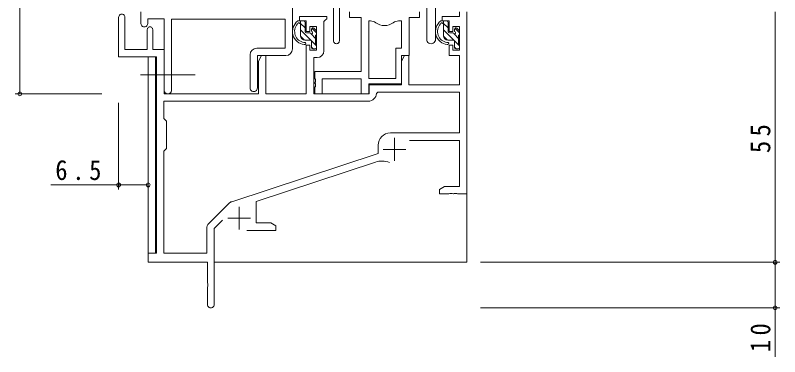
# Model space of a CAD drawing. Units: millimetres, scale not verified. Extents: x -594 to 539, y -420 to 386.
# Drawn here: x -221.4 to -53.5, y -148.7 to -73.8 of the extents above; entities that cross this region are included whole.
import ezdxf

# ---------------------------------------------------------------- set-up
doc = ezdxf.new("R2010")
doc.units = ezdxf.units.MM
doc.header["$LTSCALE"] = 2
doc.linetypes.add('CHAIN2', pattern=[12, 9, -1, 1, -1])
for name, color, linetype, lineweight in [('0-3_YKK_11', 7, 'Continuous', 9), ('0-4_YKK_12', 2, 'Continuous', 9), ('0-5_YKK_13', 4, 'Continuous', 9), ('0-7_YKK_D', 6, 'Continuous', 9)]:
    doc.layers.add(name, color=color, linetype=linetype, lineweight=lineweight)
doc.styles.add('ＭＳ ゴシック', font='')
doc.styles.get('ＭＳ ゴシック').set_extended_font_data('MS Gothic')

msp = doc.modelspace()

# ---------------------------------------------------------------- linework, layer by layer
at = {"layer": '0-3_YKK_11'}
for p, q in [((-160.483, -81.105), (-160.483, -68.005)), ((-151.483, -79.355), (-151.483, -68.005)), ((-129.083, -68.005), (-129.083, -79.04)), ((-150.183, -69.305), (-150.183, -79.355)), ((-131.013, -79.04), (-131.013, -70.233)), ((-193.783, -73.005), (-193.783, -75.555)), ((-147.983, -73.005), (-147.983, -74.205)), ((-132.583, -74.205), (-132.583, -73.005)), ((-123.813, -73.005), (-123.813, -74.005)), ((-122.183, -113.005), (-122.183, -73.005)), ((-198.683, -74.205), (-198.683, -82.905)), ((-197.283, -81.305), (-197.283, -74.205)), ((-192.283, -74.505), (-188.683, -74.505)), ((-192.283, -75.555), (-192.283, -74.505)), ((-188.683, -74.505), (-188.683, -90.19)), ((-187.053, -74.635), (-162.113, -74.635)), ((-187.053, -90.19), (-187.053, -74.635)), ((-162.113, -74.635), (-162.113, -80.975)), ((-158.983, -74.005), (-158.983, -75.005)), ((-152.983, -74.005), (-158.983, -74.005)), ((-158.983, -75.005), (-157.483, -75.005)), ((-157.483, -75.005), (-157.483, -77.305)), ((-153.583, -75.105), (-153.283, -74.805)), ((-153.583, -81.535), (-153.583, -75.105)), ((-153.283, -74.805), (-152.983, -74.505)), ((-152.983, -74.505), (-152.983, -74.005)), ((-147.983, -74.205), (-145.383, -74.205)), ((-145.383, -74.205), (-145.383, -86.105)), ((-143.753, -75.005), (-143.381, -75.005)), ((-143.753, -87.605), (-143.753, -75.005)), ((-143.753, -87.605), (-143.753, -75.005)), ((-137.184, -75.005), (-136.513, -75.005)), ((-136.513, -75.005), (-136.513, -80.975)), ((-134.883, -74.205), (-132.583, -74.205)), ((-134.883, -82.605), (-134.883, -74.205)), ((-127.583, -74.005), (-127.583, -75.005)), ((-123.813, -74.005), (-127.583, -74.005)), ((-127.583, -75.005), (-126.083, -75.005)), ((-126.083, -75.005), (-126.083, -77.305)), ((-192.383, -76.905), (-192.383, -81.305)), ((-191.183, -81.305), (-191.183, -76.905)), ((-156.683, -76.205), (-155.213, -76.205)), ((-156.683, -77.305), (-156.683, -76.205)), ((-155.213, -76.205), (-155.213, -81.405)), ((-125.283, -76.205), (-123.813, -76.205)), ((-125.283, -77.305), (-125.283, -76.205)), ((-123.813, -76.205), (-123.813, -81.405)), ((-157.483, -77.305), (-156.683, -77.305)), ((-126.083, -77.305), (-125.283, -77.305)), ((-157.483, -80.305), (-157.483, -91.005)), ((-156.683, -80.305), (-157.483, -80.305)), ((-156.683, -81.405), (-156.683, -80.305)), ((-126.083, -80.305), (-126.083, -82.605)), ((-125.283, -80.305), (-126.083, -80.305)), ((-125.283, -81.405), (-125.283, -80.305)), ((-192.383, -81.305), (-197.283, -81.305)), ((-188.683, -81.305), (-191.183, -81.305)), ((-188.683, -91.005), (-188.683, -81.305)), ((-162.113, -80.975), (-168.313, -80.975)), ((-155.213, -81.405), (-156.683, -81.405)), ((-137.783, -80.975), (-137.783, -87.605)), ((-136.513, -80.975), (-137.783, -80.975)), ((-123.813, -81.405), (-125.283, -81.405)), ((-198.683, -82.905), (-190.383, -82.905)), ((-190.383, -82.905), (-190.383, -126.005)), ((-169.813, -82.475), (-169.813, -89.69)), ((-168.183, -82.605), (-161.983, -82.605)), ((-168.183, -89.69), (-168.183, -82.605)), ((-167.283, -82.605), (-167.983, -83.818)), ((-167.983, -83.818), (-167.983, -91.005)), ((-166.353, -82.605), (-167.283, -82.605)), ((-166.353, -91.005), (-166.353, -82.605)), ((-155.783, -83.035), (-155.083, -83.035)), ((-155.783, -91.005), (-155.783, -83.035)), ((-135.883, -82.605), (-136.583, -83.818)), ((-136.583, -82.605), (-134.883, -82.605)), ((-136.583, -88.805), (-136.583, -82.605)), ((-136.583, -83.818), (-136.583, -89.005)), ((-134.953, -82.605), (-135.883, -82.605)), ((-134.953, -89.005), (-134.953, -82.605)), ((-126.083, -82.605), (-123.813, -82.605)), ((-123.813, -82.605), (-123.813, -89.005)), ((-155.583, -86.105), (-155.583, -87.647)), ((-145.383, -86.105), (-155.583, -86.105)), ((-155.583, -87.647), (-155.463, -87.83)), ((-155.463, -88.38), (-155.583, -88.563)), ((-155.583, -88.563), (-155.583, -88.647)), ((-155.583, -88.647), (-155.463, -88.83)), ((-155.463, -87.83), (-155.463, -88.38)), ((-155.463, -88.83), (-155.463, -89.38)), ((-153.953, -87.735), (-145.383, -87.735)), ((-153.953, -91.005), (-153.953, -87.735)), ((-145.383, -87.735), (-145.383, -91.005)), ((-137.783, -87.605), (-143.753, -87.605)), ((-143.753, -88.805), (-136.583, -88.805)), ((-143.753, -91.005), (-143.753, -88.805)), ((-155.463, -89.38), (-155.583, -89.564)), ((-155.583, -89.564), (-155.583, -91.005)), ((-143.683, -89.005), (-143.683, -91.005)), ((-136.583, -89.005), (-143.683, -89.005)), ((-141.755, -90.635), (-142.055, -90.921)), ((-123.813, -90.635), (-141.755, -90.635)), ((-123.813, -89.005), (-134.953, -89.005)), ((-123.813, -99.605), (-123.813, -90.635)), ((-167.983, -91.005), (-188.683, -91.005)), ((-157.483, -91.005), (-166.353, -91.005)), ((-143.683, -91.005), (-155.783, -91.005)), ((-155.583, -91.005), (-153.953, -91.005)), ((-145.383, -91.005), (-143.753, -91.005)), ((-188.753, -92.635), (-188.753, -96.435)), ((-143.853, -92.635), (-188.753, -92.635)), ((-143.853, -92.635), (-188.753, -92.635)), ((-188.753, -96.435), (-188.183, -97.005)), ((-188.183, -97.005), (-188.183, -103.005)), ((-138.983, -99.605), (-123.813, -99.605)), ((-138.083, -100.705), (-138.083, -105.705)), ((-141.683, -104.105), (-141.683, -102.305)), ((-134.796, -101.235), (-123.813, -101.235)), ((-123.813, -101.235), (-123.813, -111.375)), ((-188.183, -103.005), (-188.753, -103.575)), ((-188.753, -103.575), (-188.753, -126.005)), ((-140.583, -103.205), (-135.583, -103.205)), ((-173.844, -114.694), (-141.683, -104.105)), ((-168.483, -114.645), (-142.255, -106.01)), ((-127.091, -111.375), (-128.183, -112.005)), ((-128.183, -112.005), (-128.183, -113.005)), ((-123.813, -111.375), (-127.091, -111.375)), ((-128.183, -113.005), (-126.141, -113.005)), ((-126.141, -113.005), (-125.958, -112.885)), ((-125.958, -112.885), (-125.408, -112.885)), ((-125.408, -112.885), (-125.224, -113.005)), ((-125.224, -113.005), (-125.141, -113.005)), ((-125.141, -113.005), (-124.958, -112.885)), ((-124.958, -112.885), (-124.408, -112.885)), ((-124.408, -112.885), (-124.224, -113.005)), ((-124.224, -113.005), (-122.183, -113.005)), ((-178.873, -119.496), (-174.435, -115.058)), ((-172.183, -115.805), (-172.183, -120.805)), ((-168.483, -119.375), (-168.483, -114.645)), ((-177.683, -120.61), (-175.831, -118.759)), ((-174.683, -118.305), (-169.683, -118.305)), ((-179.313, -126.005), (-179.313, -120.557)), ((-177.683, -137.255), (-177.683, -120.61)), ((-165.274, -119.375), (-168.483, -119.375)), ((-164.183, -120.005), (-165.274, -119.375)), ((-164.183, -121.005), (-164.183, -120.005)), ((-170.533, -121.005), (-164.183, -121.005)), ((-192.183, -126.005), (-192.183, -128.005)), ((-190.383, -126.005), (-192.183, -126.005)), ((-188.753, -126.005), (-179.313, -126.005)), ((-192.183, -128.005), (-179.183, -128.005)), ((-179.183, -128.005), (-179.183, -132.547)), ((-179.183, -132.547), (-179.063, -132.73)), ((-179.063, -133.28), (-179.183, -133.463)), ((-179.183, -133.463), (-179.183, -137.255)), ((-179.063, -132.73), (-179.063, -133.28))]:
    msp.add_line(p, q, dxfattribs=at)
for centre, radius, start, end in [((-197.983, -74.205), 0.7, 359.99998, 180), ((-143.381, -77.005), 2, 54.22517, 90.00003), ((-140.283, -72.705), 3.3, 234.22517, 305.77481), ((-137.184, -77.005), 2, 89.99995, 125.77481), ((-193.033, -75.555), 0.75, 179.99998, 0), ((-191.783, -76.905), 0.6, 359.99998, 180), ((-150.833, -79.355), 0.65, 179.99998, 0), ((-130.048, -79.04), 0.965, 179.99998, 0), ((-168.313, -82.475), 1.5, 90, 179.99998), ((-161.983, -81.105), 1.5, 270, 359.99998), ((-155.083, -81.535), 1.5, 270, 359.99998), ((-187.868, -90.19), 0.815, 179.99998, 0), ((-168.998, -89.69), 0.815, 179.99998, 0), ((-143.853, -90.835), 1.8, 270, 357.27058), ((-138.983, -102.305), 2.7, 90, 179.99998), ((-140.848, -110.284), 4.5, 68.66068, 108.22311), ((-173.374, -116.118), 1.5, 108.22314, 134.99998), ((-177.813, -120.557), 1.5, 134.99998, 179.99997), ((-178.433, -137.255), 0.75, 179.99998, 0)]:
    msp.add_arc(centre, radius, start, end, dxfattribs=at)
at = {"layer": '0-4_YKK_12'}
for p, q in [((-192.183, -82.905), (-192.183, -126.305)), ((-190.553, -82.935), (-190.553, -125.976)), ((-122.183, -112.505), (-122.183, -128.005)), ((-177.683, -128.005), (-122.183, -128.005))]:
    msp.add_line(p, q, dxfattribs=at)
at = {"layer": '0-5_YKK_13'}
for p, q in [((-158.013, -75.005), (-159.313, -75.005)), ((-158.713, -78.205), (-158.713, -75.005)), ((-157.713, -76.53), (-158.713, -75.53)), ((-157.713, -77.305), (-157.713, -75.305)), ((-126.613, -75.005), (-127.913, -75.005)), ((-127.313, -78.205), (-127.313, -75.005)), ((-126.313, -76.53), (-127.313, -75.53)), ((-126.313, -77.305), (-126.313, -75.305)), ((-155.213, -80.445), (-158.713, -76.945)), ((-156.313, -76.805), (-156.313, -77.144)), ((-155.213, -77.616), (-156.23, -76.599)), ((-155.301, -77.093), (-155.801, -76.593)), ((-123.813, -80.445), (-127.313, -76.945)), ((-124.913, -76.805), (-124.913, -77.144)), ((-123.813, -77.616), (-124.83, -76.599)), ((-123.901, -77.093), (-124.401, -76.593)), ((-157.881, -79.191), (-158.699, -78.373)), ((-156.774, -77.605), (-157.413, -77.605)), ((-155.413, -78.83), (-156.406, -77.837)), ((-155.413, -80.105), (-155.413, -78.105)), ((-155.213, -77.905), (-155.213, -77.305)), ((-126.481, -79.191), (-127.298, -78.373)), ((-125.374, -77.605), (-126.013, -77.605)), ((-124.013, -78.83), (-125.006, -77.837)), ((-124.013, -80.105), (-124.013, -78.105)), ((-123.813, -77.905), (-123.813, -77.305)), ((-156.613, -79.205), (-157.713, -79.205)), ((-156.313, -79.505), (-156.313, -80.805)), ((-155.213, -80.805), (-155.213, -80.305)), ((-125.213, -79.205), (-126.313, -79.205)), ((-124.913, -79.505), (-124.913, -80.805)), ((-123.813, -80.805), (-123.813, -80.305)), ((-155.966, -81.105), (-156.313, -80.759)), ((-156.013, -81.105), (-155.513, -81.105)), ((-124.566, -81.105), (-124.913, -80.759)), ((-124.613, -81.105), (-124.113, -81.105))]:
    msp.add_line(p, q, dxfattribs=at)
at = {"layer": '0-5_YKK_13', "linetype": 'CHAIN2'}
msp.add_line((-193.883, -86.805), (-181.895, -86.805), dxfattribs=at)
at = {"layer": '0-5_YKK_13'}
for centre, radius, start, end in [((-157.598, -77.326), 2.885, 126.45192, 263.90388), ((-159.573, -75.409), 0.3, 301.62189, 336.95038), ((-159.113, -75.605), 0.2, 36.86989, 156.95038), ((-158.713, -75.305), 0.3, 216.86989, 270), ((-158.013, -75.305), 0.3, 0, 90), ((-126.198, -77.326), 2.885, 126.45192, 263.90388), ((-128.173, -75.409), 0.3, 301.62189, 336.95038), ((-127.713, -75.605), 0.2, 36.86989, 156.95038), ((-127.313, -75.305), 0.3, 216.86989, 270), ((-126.613, -75.305), 0.3, 0, 90), ((-157.513, -77.292), 2.504, 139.45805, 259.25217), ((-156.013, -76.805), 0.3, 45, 180), ((-156.013, -77.144), 0.3, 180, 236.94426), ((-155.513, -77.305), 0.3, 0, 45), ((-126.113, -77.292), 2.504, 139.45805, 259.25217), ((-124.613, -76.805), 0.3, 45, 180), ((-124.613, -77.144), 0.3, 180, 236.94426), ((-124.113, -77.305), 0.3, 0, 45), ((-157.713, -78.205), 1, 180, 270), ((-157.413, -77.305), 0.3, 180, 270), ((-156.774, -77.905), 0.3, 33.05573, 90), ((-156.313, -77.605), 0.25, 213.05573, 56.94426), ((-155.413, -77.905), 0.2, 270, 0), ((-126.313, -78.205), 1, 180, 270), ((-126.013, -77.305), 0.3, 180, 270), ((-125.374, -77.905), 0.3, 33.05573, 90), ((-124.913, -77.605), 0.25, 213.05573, 56.94426), ((-124.013, -77.905), 0.2, 270, 0), ((-157.834, -79.955), 0.25, 253.63879, 125.58162), ((-156.613, -79.505), 0.3, 0, 90), ((-155.413, -80.305), 0.2, 0, 90), ((-126.434, -79.955), 0.25, 253.63879, 125.58162), ((-125.213, -79.505), 0.3, 0, 90), ((-124.013, -80.305), 0.2, 0, 90), ((-156.013, -80.805), 0.3, 180, 270), ((-155.513, -80.805), 0.3, 270, 0), ((-124.613, -80.805), 0.3, 180, 270), ((-124.113, -80.805), 0.3, 270, 0)]:
    msp.add_arc(centre, radius, start, end, dxfattribs=at)
at = {"layer": '0-7_YKK_D'}
for p, q in [((-220.37, 22.995), (-220.37, -91.005)), ((-54.483, -73.005), (-54.483, -128.005)), ((-202.37, -91.005), (-221.37, -91.005)), ((-198.683, -93.005), (-198.683, -112.005)), ((-192.183, -93.005), (-192.183, -112.005)), ((-198.683, -111.005), (-213.583, -111.005)), ((-192.183, -111.005), (-198.683, -111.005)), ((-119.183, -128.005), (-53.483, -128.005)), ((-119.183, -128.005), (-53.483, -128.005)), ((-54.483, -128.005), (-54.483, -138.005)), ((-119.183, -138.005), (-53.483, -138.005)), ((-54.483, -138.005), (-54.483, -148.745))]:
    msp.add_line(p, q, dxfattribs=at)
for centre in [(-220.37, -91.005), (-198.683, -111.005), (-192.183, -111.005), (-54.483, -128.005), (-54.483, -128.005), (-54.483, -138.005)]:
    msp.add_circle(centre, 0.425, dxfattribs=at)

# ---------------------------------------------------------------- texts
at = {"layer": '0-7_YKK_D', "color": 7, "char_height": 4.399, "attachment_point": 7, "rotation": 90, "style": 'ＭＳ ゴシック'}
for s, insert in [('\\T1.36;\\W0.9;55', (-55.482, -104.025)), ('\\T1.36;\\W0.9;10', (-55.482, -147.745))]:
    msp.add_mtext(s, dxfattribs=dict(at, insert=insert))
at = {"layer": '0-7_YKK_D', "color": 7, "insert": (-212.583, -110.005), "char_height": 4.399, "attachment_point": 7, "style": 'ＭＳ ゴシック'}
msp.add_mtext('\\T1.38;\\W0.9;6.5', dxfattribs=at)

doc.saveas('drawing.dxf')
